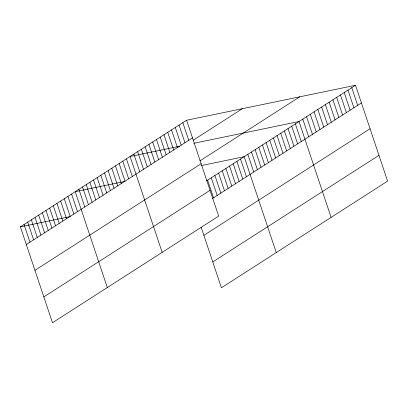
<?xml version="1.0" encoding="UTF-8"?>
<svg xmlns="http://www.w3.org/2000/svg" width="408" height="408" viewBox="0 0 408 408"><rect width="100%" height="100%" fill="white"/><g stroke="black" fill="none" stroke-linecap="round" stroke-linejoin="round"><path stroke-width="0.61" d="M186.589 120.243L218.668 216.113L52.479 322.723L20.4 226.853L186.589 120.243L355.521 85.277L387.6 181.147L221.411 287.757L201.134 227.144M26.311 244.514L192.494 137.904M193.367 140.117L242.337 108.707M199.92 160.874L299.773 96.818M34.945 270.32L201.134 163.715M206.57 180.831L355.521 85.277M43.84 296.912L210.028 190.306M212.481 198.487L361.432 102.938M203.878 235.355L370.066 128.749M212.777 261.946L378.966 155.341M179.637 146.232L130.086 156.494L162.16 252.363M193.871 143.29L299.018 121.523L331.097 217.393M124.797 181.417L75.24 191.673L107.319 287.543M201.435 165.551L244.178 156.703L276.257 252.572M20.4 226.853L69.957 216.597M351.757 87.694L357.663 105.356M347.988 90.112L353.899 107.773M344.219 92.529L350.13 110.191M340.456 94.942L346.366 112.603M336.687 97.359L342.598 115.02M332.923 99.776L338.829 117.438M329.154 102.194L335.065 119.855M325.385 104.611L331.296 122.273M321.621 107.023L327.527 124.685M317.852 109.441L323.763 127.102M314.089 111.858L319.994 129.52M310.32 114.276L316.231 131.937M306.551 116.693L312.462 134.354M302.787 119.111L308.693 136.767M295.361 123.869L301.272 141.53M291.705 126.215L297.616 143.876M288.048 128.561L293.959 146.222M284.396 130.907L290.302 148.568M280.74 133.253L286.645 150.914M277.083 135.599L282.989 153.26M273.426 137.94L279.337 155.601M269.77 140.286L275.68 157.947M266.113 142.632L272.024 160.293M262.456 144.978L268.367 162.639M258.8 147.324L264.71 164.985M255.143 149.67L261.054 167.331M251.491 152.016L257.397 169.677M247.834 154.362L253.74 172.018M240.521 159.049L246.432 176.71M236.864 161.395L242.775 179.056M233.208 163.741L239.119 181.402M229.551 166.087L235.462 183.748M225.894 168.433L231.805 186.094M222.238 170.779L228.149 188.44M218.586 173.125L224.492 190.781M214.929 175.466L220.835 193.127M211.273 177.811L217.178 195.473M207.616 180.157L213.527 197.819M182.82 122.66L188.731 140.321M179.056 125.078L184.962 142.739M175.287 127.495L181.198 145.156M171.518 129.912L177.429 147.574M167.754 132.33L173.66 149.986M163.985 134.742L169.896 152.403M160.222 137.159L166.127 154.821M156.453 139.577L162.364 157.238M152.684 141.994L158.595 159.656M148.92 144.412L154.826 162.068M145.151 146.824L151.062 164.485M141.382 149.241L147.293 166.903M137.618 151.659L143.529 169.32M133.85 154.076L139.76 171.737M126.429 158.834L132.335 176.496M122.772 161.18L128.683 178.842M119.116 163.526L125.026 181.188M115.459 165.872L121.37 183.534M111.802 168.218L117.713 185.88M108.146 170.564L114.056 188.226M104.489 172.91L110.4 190.572M100.837 175.256L106.743 192.918M97.181 177.597L103.086 195.259M93.524 179.943L99.43 197.605M89.867 182.289L95.778 199.951M86.21 184.635L92.121 202.297M82.554 186.981L88.465 204.643M78.897 189.327L84.808 206.989M71.584 194.019L77.495 211.675M67.932 196.36L73.838 214.022M64.275 198.706L70.181 216.368M60.619 201.052L66.524 218.714M56.962 203.398L62.873 221.059M53.305 205.744L59.216 223.406M49.648 208.09L55.559 225.751M45.992 210.436L51.903 228.097M42.335 212.782L48.246 230.438M38.678 215.123L44.589 232.784M35.027 217.469L40.933 235.13M31.37 219.815L37.276 237.476M27.713 222.161L33.619 239.822M24.057 224.507L29.968 242.168"/></g></svg>
